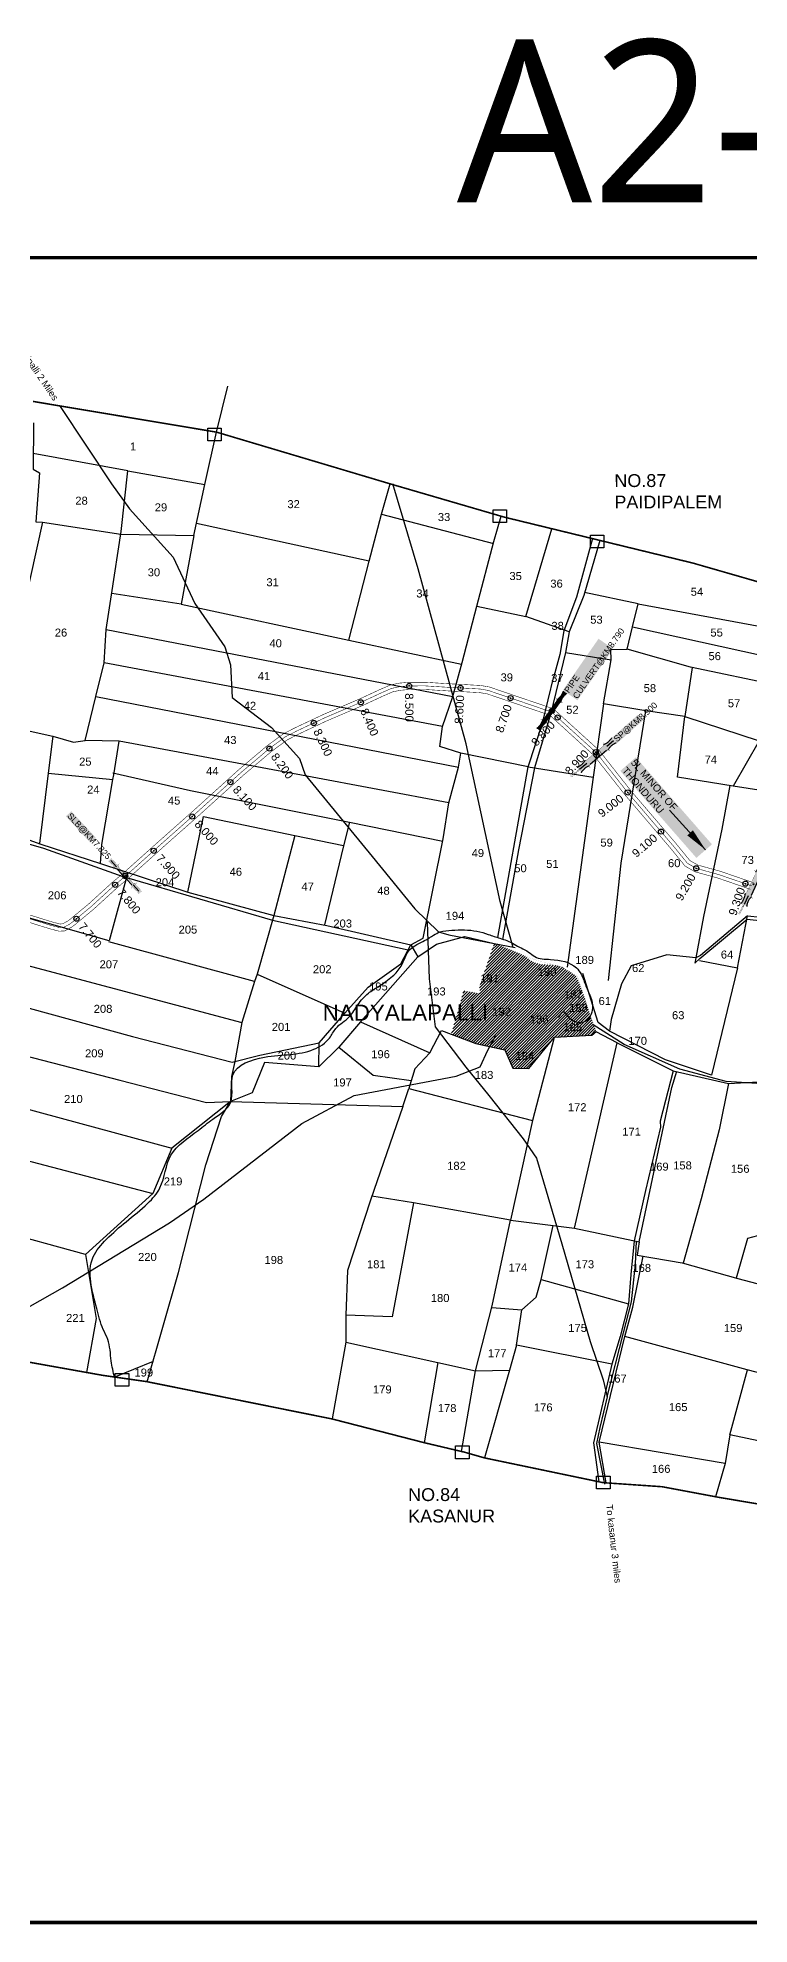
# Model space of a CAD drawing. Header units: inches. Extents: x 192109 to 198389, y 1620925 to 1624593.
# Drawn here: x 194587 to 195970, y 1620925 to 1624593 of the extents above; entities that cross this region are included whole.
import ezdxf
from ezdxf.enums import TextEntityAlignment as Align

# ---------------------------------------------------------------- set-up
doc = ezdxf.new("R2010")
doc.units = ezdxf.units.IN
doc.header["$LTSCALE"] = 15
doc.header["$MEASUREMENT"] = 0
doc.header["$PDMODE"] = 32
doc.header["$PDSIZE"] = 10
doc.linetypes.add('ACAD_ISO02W100', pattern=[15, 12, -3])
doc.linetypes.add('HIDDEN2', pattern=[0.1875, 0.125, -0.0625])
for name, color, linetype in [('CADAS', 1, 'Continuous'), ('CANAL1', 7, 'Continuous'), ('CHANAGE', 1, 'Continuous'), ('CS', 134, 'Continuous'), ('PLOT NO', 7, 'Continuous'), ('PLOTS', 7, 'Continuous'), ('POINT', 2, 'Continuous'), ('RE REMARKS', 7, 'Continuous'), ('ROAD', 1, 'Continuous'), ('STREAM', 4, 'Continuous'), ('STRUCTURE', 5, 'Continuous'), ('text2', 7, 'Continuous'), ('VILLAGE BOUNDARY', 5, 'Continuous')]:
    doc.layers.add(name, color=color, linetype=linetype)
doc.styles.get("Standard").update_dxf_attribs({"font": 'arial.ttf'})
doc.styles.add('TMS', font='trebuc.ttf')
doc.dimstyles.get("Standard").update_dxf_attribs({"dimtxt": 0.18, "dimasz": 0.18, "dimexe": 0.18, "dimexo": 0.0625, "dimgap": 0.09, "dimtad": 0, "dimtih": 1, "dimtoh": 1, "dimdec": 4, "dimzin": 0, "dimdsep": 46, "dimtxsty": 'Standard', "dimcen": 0.09, "dimadec": 0, "dimazin": 0, "dimtfac": 1, "dimtdec": 4, "dimtofl": 0, "dimtmove": 0, "dimatfit": 3, "dimfxl": 1, "dimtolj": 1, "dimtzin": 0, "dimarcsym": 0})

# ---------------------------------------------------------------- blocks, each defined once
blk = doc.blocks.new('SP')
at = {"layer": 'STRUCTURE'}
h = blk.add_hatch(dxfattribs=at)
h.set_pattern_fill('DASH', color=256, scale=8, style=0)
edge = h.paths.add_edge_path()
edge.add_spline(control_points=[(769825.7, 1706742.1), (769825.3, 1706741.8), (769823.8, 1706740.8), (769820.9, 1706740.3), (769817, 1706739.7), (769811.4, 1706738.9), (769804, 1706739.7), (769798.4, 1706741), (769795.6, 1706741.6)], knot_values=[0, 0, 0, 0, 1.613557, 5.24513, 8.624976, 13.470124, 22.190216, 30.746377, 30.746377, 30.746377, 30.746377], degree=3, periodic=0)
edge.add_line((769795.6, 1706741.6), (769792.6, 1706739.6))
edge.add_line((769792.6, 1706739.6), (769732.6, 1706739.6))
edge.add_line((769732.6, 1706739.6), (769729.6, 1706741.6))
edge.add_spline(control_points=[(769729.6, 1706741.6), (769726.9, 1706740.9), (769721.3, 1706739.5), (769713.9, 1706738.5), (769708.3, 1706739.1), (769704.4, 1706739.6), (769701.5, 1706740), (769700, 1706741), (769699.5, 1706741.3)], knot_values=[0, 0, 0, 0, 8.556161, 17.276253, 22.121402, 25.501247, 29.13282, 30.746377, 30.746377, 30.746377, 30.746377], degree=3, periodic=0)
edge.add_line((769699.5, 1706741.3), (769699.5, 1706722.1))
edge.add_spline(control_points=[(769699.5, 1706722.1), (769700, 1706722.4), (769701.4, 1706723.4), (769704.3, 1706724), (769708.2, 1706724.5), (769713.8, 1706725.3), (769721.2, 1706724.5), (769726.8, 1706723.3), (769729.6, 1706722.6)], knot_values=[0, 0, 0, 0, 1.613557, 5.24513, 8.624976, 13.470124, 22.190216, 30.746377, 30.746377, 30.746377, 30.746377], degree=3, periodic=0)
edge.add_line((769729.6, 1706722.6), (769732.6, 1706724.6))
edge.add_line((769732.6, 1706724.6), (769792.6, 1706724.6))
edge.add_line((769792.6, 1706724.6), (769795.6, 1706722.6))
edge.add_spline(control_points=[(769795.6, 1706722.6), (769798.4, 1706723.3), (769803.9, 1706724.8), (769811.3, 1706725.8), (769817, 1706725.1), (769820.9, 1706724.7), (769823.8, 1706724.2), (769825.2, 1706723.3), (769825.7, 1706723)], knot_values=[0, 0, 0, 0, 8.556161, 17.276253, 22.121402, 25.501247, 29.13282, 30.746377, 30.746377, 30.746377, 30.746377], degree=3, periodic=0)
edge.add_line((769825.7, 1706723), (769825.7, 1706742.1))
h.paths.add_polyline_path([(769764.2, 1706732.1, -1), (769761.1, 1706732.1, -1)], flags=0)
h.paths.add_polyline_path([(769761.1, 1706732.1, 1), (769764.2, 1706732.1, 1)], flags=16)
at = {"layer": 'STRUCTURE', "const_width": 0.628}
for points in [[(769726.6, 1706747.6), (769726.6, 1706743.6), (769732.6, 1706739.6), (769792.6, 1706739.6), (769798.6, 1706743.6), (769798.6, 1706747.6)], [(769726.6, 1706716.6), (769726.6, 1706720.6), (769732.6, 1706724.6), (769792.6, 1706724.6), (769798.6, 1706720.6), (769798.6, 1706716.6)]]:
    blk.add_lwpolyline(points, dxfattribs=at)
at = {"layer": 'STRUCTURE', "color": 3}
blk.add_lwpolyline([(769732.6, 1706724.6), (769792.6, 1706724.6)], dxfattribs=at)
blk.add_lwpolyline([(769732.6, 1706724.6), (769792.6, 1706724.6)], dxfattribs=at)
at = {"layer": 'STRUCTURE', "color": 0}
blk.add_circle((769762.6, 1706732.1), 1.55, dxfattribs=at)
at = {"layer": 'STRUCTURE'}
for points in [[(769699.5, 1706741.3), (769700.9, 1706740.5), (769704.4, 1706739.6), (769707.8, 1706739.2), (769712.6, 1706738.8), (769721.3, 1706739.7), (769729.6, 1706741.6)], [(769825.7, 1706742.1), (769824.3, 1706741.3), (769820.8, 1706740.3), (769817.5, 1706739.8), (769812.7, 1706739.2), (769804, 1706739.9), (769795.6, 1706741.6)], [(769699.5, 1706722.1), (769700.9, 1706723), (769704.4, 1706724), (769707.7, 1706724.5), (769712.5, 1706725), (769721.2, 1706724.4), (769729.6, 1706722.6)], [(769825.7, 1706723), (769824.3, 1706723.8), (769820.8, 1706724.7), (769817.4, 1706725.1), (769812.6, 1706725.5), (769803.9, 1706724.6), (769795.6, 1706722.6)]]:
    blk.add_spline(points, degree=3, dxfattribs=at)
at = {"layer": 'STRUCTURE', "color": 0}
blk.add_text('STREAM', height=5, dxfattribs=at).set_placement((769684.3, 1706732.1), align=Align.MIDDLE_CENTER)
for points in [[(769727.4, 1706732.1), (769700.8, 1706732.1)], [(769824.4, 1706732.1), (769800.5, 1706732.1)]]:
    blk.add_leader(points, dimstyle='Standard', override={"dimasz": 10, "dimgap": 0.09, "dimtad": 0}, dxfattribs=at)
blk = doc.blocks.new('SLB')
at = {"layer": 'STRUCTURE'}
h = blk.add_hatch(dxfattribs=at)
h.set_pattern_fill('DOTS', color=6, scale=20, angle=320.3722, style=0)
h.set_pattern_definition([(320.372247934, (-159.4327, -72.9564), (1.2786241598, 0.5641323054), [0, -1.25])])
h.paths.add_polyline_path([(769699.5, 1706871.1), (769699.5, 1706861.1), (769729.1, 1706861.1), (769732.1, 1706863.1), (769792.1, 1706863.1), (769795.1, 1706861.1), (769824.7, 1706861.1), (769824.7, 1706871.1), (769795.1, 1706871.1), (769792.1, 1706869.1), (769732.1, 1706869.1), (769729.1, 1706871.1)])
at = {"layer": 'STRUCTURE', "color": 6, "linetype": 'ACAD_ISO02W100', "ltscale": 0.5, "const_width": 0.5}
for points in [[(769699.5, 1706871.1), (769729.1, 1706871.1)], [(769699.5, 1706861.1), (769729.1, 1706861.1)], [(769795.1, 1706871.1), (769824.7, 1706871.1)], [(769795.1, 1706861.1), (769824.7, 1706861.1)]]:
    blk.add_lwpolyline(points, dxfattribs=at)
at = {"layer": 'STRUCTURE', "color": 6, "const_width": 0.628}
for points in [[(769726.1, 1706877.1), (769726.1, 1706873.1), (769732.1, 1706869.1), (769792.1, 1706869.1), (769798.1, 1706873.1), (769798.1, 1706877.1)], [(769726.1, 1706855.1), (769726.1, 1706859.1), (769732.1, 1706863.1), (769792.1, 1706863.1), (769798.1, 1706859.1), (769798.1, 1706855.1)]]:
    blk.add_lwpolyline(points, dxfattribs=at)
at = {"layer": 'STRUCTURE', "color": 6}
blk.add_lwpolyline([(769732.1, 1706863.1), (769792.1, 1706863.1)], dxfattribs=at)
blk.add_lwpolyline([(769732.1, 1706863.1), (769792.1, 1706863.1)], dxfattribs=at)
at = {"layer": 'STRUCTURE', "color": 0}
blk.add_circle((769762.1, 1706866.1), 1.24, dxfattribs=at)
for points in [[(769703.8, 1706866), (769726.7, 1706866)], [(769818.6, 1706865.8), (769795.7, 1706865.8)]]:
    blk.add_leader(points, dimstyle='Standard', override={"dimasz": 10, "dimgap": 0.09, "dimtad": 0}, dxfattribs=at)
blk = doc.blocks.new('PIPE C')
at = {"layer": 'STRUCTURE'}
h = blk.add_hatch(dxfattribs=at)
h.set_pattern_fill('DASH', color=256, scale=5.6, angle=-90, style=0)
h.set_pattern_definition([(270, (-1194663.9188, 538833.8274), (0.7, -0.7), [0.7, -0.7])])
edge = h.paths.add_edge_path()
edge.add_spline(control_points=[(4.6, -44.2), (4.4, -43.9), (3.7, -42.8), (3.2, -40.8), (2.9, -38.1), (2.3, -34.2), (2.9, -29), (3.8, -25), (4.2, -23.1)], knot_values=[0, 0, 0, 0, 1.613557, 5.24513, 8.624976, 13.470124, 22.190216, 30.746377, 30.746377, 30.746377, 30.746377], degree=3, periodic=0)
edge.add_line((4.2, -23.1), (2.8, -21))
edge.add_line((2.8, -21), (2.8, 21))
edge.add_line((2.8, 21), (4.2, 23.1))
edge.add_spline(control_points=[(4.2, 23.1), (3.7, 25), (2.7, 28.9), (2, 34.1), (2.4, 38), (2.7, 40.8), (3.1, 42.8), (3.8, 43.8), (4, 44.2)], knot_values=[0, 0, 0, 0, 8.556161, 17.276253, 22.121402, 25.501247, 29.13282, 30.746377, 30.746377, 30.746377, 30.746377], degree=3, periodic=0)
edge.add_line((4, 44.2), (-4.6, 44.2))
edge.add_spline(control_points=[(-4.6, 44.2), (-4.4, 43.9), (-3.7, 42.8), (-3.2, 40.8), (-2.9, 38.1), (-2.3, 34.2), (-2.9, 29), (-3.8, 25), (-4.2, 23.1)], knot_values=[0, 0, 0, 0, 1.613557, 5.24513, 8.624976, 13.470124, 22.190216, 30.746377, 30.746377, 30.746377, 30.746377], degree=3, periodic=0)
edge.add_line((-4.2, 23.1), (-2.8, 21))
edge.add_line((-2.8, 21), (-2.8, -21))
edge.add_line((-2.8, -21), (-4.2, -23.1))
edge.add_spline(control_points=[(-4.2, -23.1), (-3.7, -25), (-2.7, -28.9), (-2, -34.1), (-2.4, -38), (-2.7, -40.8), (-3.1, -42.8), (-3.8, -43.8), (-4, -44.2)], knot_values=[0, 0, 0, 0, 8.556161, 17.276253, 22.121402, 25.501247, 29.13282, 30.746377, 30.746377, 30.746377, 30.746377], degree=3, periodic=0)
edge.add_line((-4, -44.2), (4.6, -44.2))
blk.add_circle((0, 0), 0.657)
at = {"layer": 'STRUCTURE', "const_width": 0.44}
for points in [[(-8.4, 25.2), (-5.6, 25.2), (-2.8, 21), (-2.8, -21), (-5.6, -25.2), (-8.4, -25.2)], [(8.4, 25.2), (5.6, 25.2), (2.8, 21), (2.8, -21), (5.6, -25.2), (8.4, -25.2)]]:
    blk.add_lwpolyline(points, dxfattribs=at)
at = {"layer": 'STRUCTURE', "color": 3}
for points in [[(-2.8, 21), (-2.8, -21)], [(-2.8, 21), (-2.8, -21)], [(2.8, 21), (2.8, -21)]]:
    blk.add_lwpolyline(points, dxfattribs=at)
at = {"layer": 'STRUCTURE'}
for points in [[(-4.6, 44.2), (-4, 43.2), (-3.3, 40.8), (-2.9, 38.4), (-2.5, 35.1), (-3, 29), (-4.2, 23.1)], [(4, 44.2), (3.4, 43.2), (2.8, 40.7), (2.5, 38.4), (2.2, 35), (2.8, 28.9), (4.2, 23.1)], [(-4, -44.2), (-3.4, -43.2), (-2.8, -40.7), (-2.5, -38.4), (-2.2, -35), (-2.8, -28.9), (-4.2, -23.1)], [(4.6, -44.2), (4, -43.2), (3.3, -40.8), (2.9, -38.4), (2.5, -35.1), (3, -29), (4.2, -23.1)]]:
    blk.add_spline(points, degree=3, dxfattribs=at)
at = {"layer": 'STRUCTURE', "color": 0}
for points in [[(-0.2, 44.3), (-0.2, 28.7)], [(0, -23.2), (0, -38.9)]]:
    blk.add_leader(points, dimstyle='Standard', override={"dimscale": 0.062085, "dimtxt": 50, "dimasz": 100, "dimgap": 0.09, "dimtad": 0, "dimzin": 2}, dxfattribs=at)

msp = doc.modelspace()

# ---------------------------------------------------------------- hatches: boundary and pattern name
at = {"layer": 'PLOTS'}
h = msp.add_hatch(dxfattribs=at)
h.set_pattern_fill('ANSI31', color=30, scale=31.113014, angle=0.1003)
h.set_pattern_definition([(45.1003, (192838.867, 1621082.6383), (-2.754838, 2.7452096), [])])
edge = h.paths.add_edge_path()
edge.add_spline(control_points=[(195646.2, 1622736.5), (195646.1, 1622736.6), (195646.1, 1622736.7), (195645.8, 1622737.4), (195645.5, 1622738), (195645, 1622739.2), (195644.7, 1622739.9), (195644.2, 1622741.1), (195643.9, 1622741.8), (195643.4, 1622742.9), (195643.2, 1622743.3), (195643, 1622744), (195642.9, 1622744.3), (195642.7, 1622744.6), (195642.7, 1622744.7), (195642.6, 1622744.9), (195642.6, 1622745), (195642.5, 1622745), (195642.5, 1622745.1), (195642.5, 1622745.1), (195642.5, 1622745.2), (195642.5, 1622745.2), (195642.4, 1622745.3), (195642.4, 1622745.4), (195642.4, 1622745.5), (195642.3, 1622745.7), (195642.3, 1622745.7), (195642.2, 1622745.9), (195642.2, 1622746), (195641.9, 1622746.7), (195641.6, 1622747.3), (195641.2, 1622748.5), (195641, 1622749.1), (195640.6, 1622750.2), (195640.4, 1622750.8), (195639.9, 1622751.9), (195639.7, 1622752.4), (195639.3, 1622753.5), (195639.1, 1622754.1), (195638.7, 1622755.2), (195638.5, 1622755.7), (195638.2, 1622756.6), (195638, 1622757), (195637.7, 1622757.8), (195637.6, 1622758.2), (195637.3, 1622758.9), (195637.1, 1622759.3), (195636.8, 1622760.1), (195636.7, 1622760.5), (195636.3, 1622761.2), (195636.2, 1622761.6), (195635.9, 1622762.3), (195635.7, 1622762.6), (195635.4, 1622763.3), (195635.2, 1622763.7), (195634.9, 1622764.4), (195634.7, 1622764.7), (195634.4, 1622765.4), (195634.2, 1622765.7), (195634, 1622766.2), (195633.9, 1622766.4), (195633.8, 1622766.6), (195633.7, 1622766.7), (195633.7, 1622766.8), (195633.6, 1622766.9), (195633.6, 1622766.9), (195633.6, 1622767), (195633.5, 1622767.1), (195633.5, 1622767.1), (195633.4, 1622767.3), (195633.3, 1622767.4), (195633, 1622767.9), (195632.8, 1622768.3), (195632.3, 1622769.1), (195632.1, 1622769.5), (195631.8, 1622769.9), (195631.8, 1622769.9), (195631.8, 1622769.9)], knot_values=[965380.390459, 965380.390459, 965380.390459, 965380.390459, 965525.079832, 965525.079832, 966795.202568, 966795.202568, 968065.325303, 968065.325303, 969335.448039, 969335.448039, 970233.757893, 970233.757893, 970682.91282, 970682.91282, 970907.490284, 970907.490284, 971019.779016, 971019.779016, 971075.923382, 971075.923382, 971132.067748, 971132.067748, 971236.292595, 971236.292595, 971380.663233, 971380.663233, 971523.992289, 971523.992289, 971754.40865, 971754.40865, 972890.91368, 972890.91368, 974027.418711, 974027.418711, 975163.923742, 975163.923742, 976300.428772, 976300.428772, 977436.933803, 977436.933803, 978573.438833, 978573.438833, 979430.947815, 979430.947815, 980288.456797, 980288.456797, 981145.965778, 981145.965778, 982003.47476, 982003.47476, 982860.983741, 982860.983741, 983718.492723, 983718.492723, 984576.001705, 984576.001705, 985433.510686, 985433.510686, 986291.019668, 986291.019668, 986719.774158, 986719.774158, 986934.151404, 986934.151404, 987041.340027, 987041.340027, 987148.528649, 987148.528649, 987253.625091, 987253.625091, 987627.546463, 987627.546463, 988671.807291, 988671.807291, 989716.068119, 989716.068119, 989812.596755, 989812.596755, 989812.596755, 989812.596755], degree=3, periodic=0)
edge.add_line((195631.8, 1622769.9), (195606.5, 1622785.9))
edge.add_line((195606.5, 1622785.9), (195594.6, 1622789.2))
edge.add_spline(control_points=[(195594.6, 1622789.2), (195594, 1622789.3), (195593.3, 1622789.3), (195591.7, 1622789.5), (195590.8, 1622789.6), (195588.9, 1622789.8), (195587.9, 1622789.9), (195586.3, 1622790), (195585.7, 1622790), (195584.8, 1622790.1), (195584.5, 1622790.1), (195584, 1622790.1), (195583.8, 1622790.2), (195583.6, 1622790.2), (195583.5, 1622790.2), (195583.4, 1622790.2), (195583.3, 1622790.2), (195583.2, 1622790.2), (195583.1, 1622790.2), (195582.8, 1622790.2), (195582.6, 1622790.2), (195582.2, 1622790.3), (195582.1, 1622790.3), (195581.5, 1622790.3), (195581, 1622790.3), (195580.1, 1622790.4), (195579.6, 1622790.4), (195578.6, 1622790.4), (195578.1, 1622790.5), (195577.1, 1622790.5), (195576.6, 1622790.5), (195575.6, 1622790.6), (195575, 1622790.6), (195574, 1622790.7), (195573.5, 1622790.7), (195572.5, 1622790.8), (195572, 1622790.8), (195570.9, 1622790.9), (195570.4, 1622790.9), (195569.3, 1622791), (195568.8, 1622791.1), (195567.7, 1622791.2), (195567.2, 1622791.2), (195566.1, 1622791.4), (195565.6, 1622791.4), (195564.6, 1622791.6), (195564.2, 1622791.6), (195563.4, 1622791.8), (195563, 1622791.8), (195562.2, 1622792), (195561.8, 1622792), (195561, 1622792.2), (195560.6, 1622792.3), (195559.8, 1622792.5), (195559.4, 1622792.6), (195558.6, 1622792.8), (195558.2, 1622792.9), (195557.3, 1622793.1), (195556.9, 1622793.2), (195556.1, 1622793.4), (195555.7, 1622793.6), (195554.9, 1622793.8), (195554.5, 1622794), (195553.7, 1622794.3), (195553.2, 1622794.4), (195552.4, 1622794.8), (195552, 1622794.9), (195551.2, 1622795.3), (195550.8, 1622795.5), (195550, 1622795.8), (195549.6, 1622796), (195548.9, 1622796.4), (195548.6, 1622796.5), (195548.2, 1622796.7), (195548.1, 1622796.8), (195547.9, 1622796.9), (195547.9, 1622796.9), (195547.7, 1622797), (195547.7, 1622797), (195547.6, 1622797.1), (195547.5, 1622797.1), (195547.4, 1622797.2), (195547.4, 1622797.2), (195547, 1622797.4), (195546.8, 1622797.6), (195546.3, 1622797.9), (195546, 1622798), (195545.5, 1622798.3), (195545.3, 1622798.5), (195544.8, 1622798.8), (195544.6, 1622799), (195544.1, 1622799.3), (195543.9, 1622799.5), (195543.4, 1622799.8), (195543.2, 1622799.9), (195542.8, 1622800.3), (195542.5, 1622800.4), (195542.1, 1622800.7), (195541.9, 1622800.9), (195541.5, 1622801.2), (195541.3, 1622801.4), (195540.9, 1622801.7), (195540.7, 1622801.8), (195540.3, 1622802.1), (195540.1, 1622802.3), (195539.7, 1622802.6), (195539.5, 1622802.7), (195539.2, 1622803), (195539, 1622803.2), (195538.6, 1622803.5), (195538.4, 1622803.6), (195538.1, 1622803.9), (195537.9, 1622804), (195537.6, 1622804.3), (195537.4, 1622804.4), (195537.1, 1622804.7), (195536.9, 1622804.8), (195536.6, 1622805.1), (195536.4, 1622805.2), (195536.1, 1622805.4), (195535.9, 1622805.5), (195535.6, 1622805.8), (195535.5, 1622805.9), (195535.2, 1622806), (195535.2, 1622806.1), (195535.1, 1622806.2), (195535, 1622806.2), (195535, 1622806.2), (195534.9, 1622806.3), (195534.9, 1622806.3), (195534.9, 1622806.3), (195534.9, 1622806.3), (195534.9, 1622806.3), (195534.9, 1622806.3), (195534.8, 1622806.3), (195534.8, 1622806.3), (195534.8, 1622806.4), (195534.8, 1622806.4), (195534.7, 1622806.4), (195534.7, 1622806.4), (195534.6, 1622806.5), (195534.5, 1622806.5), (195534.5, 1622806.6), (195534.1, 1622806.8), (195533.8, 1622807.1), (195533.1, 1622807.5), (195532.8, 1622807.7), (195532.1, 1622808.1), (195531.7, 1622808.3), (195531, 1622808.7), (195530.7, 1622808.9), (195529.9, 1622809.3), (195529.6, 1622809.5), (195528.8, 1622809.9), (195528.5, 1622810.1), (195528.1, 1622810.3)], knot_values=[888816.306215, 888816.306215, 888816.306215, 888816.306215, 890092.834042, 890092.834042, 891957.598932, 891957.598932, 893822.363821, 893822.363821, 895007.058461, 895007.058461, 895599.405781, 895599.405781, 895895.579441, 895895.579441, 896043.666271, 896043.666271, 896191.753101, 896191.753101, 896311.497099, 896311.497099, 896749.906491, 896749.906491, 896969.111187, 896969.111187, 897874.928162, 897874.928162, 898780.745137, 898780.745137, 899686.562112, 899686.562112, 900592.379087, 900592.379087, 901498.196062, 901498.196062, 902404.013037, 902404.013037, 903309.830012, 903309.830012, 904215.646987, 904215.646987, 905121.463962, 905121.463962, 906027.280937, 906027.280937, 906933.097912, 906933.097912, 907595.309054, 907595.309054, 908257.520195, 908257.520195, 908919.731337, 908919.731337, 909581.942478, 909581.942478, 910244.15362, 910244.15362, 910906.364761, 910906.364761, 911568.575903, 911568.575903, 912230.787044, 912230.787044, 912892.998186, 912892.998186, 913555.209327, 913555.209327, 914217.420469, 914217.420469, 914879.63161, 914879.63161, 915541.842752, 915541.842752, 915964.52861, 915964.52861, 916175.871539, 916175.871539, 916281.543004, 916281.543004, 916387.214468, 916387.214468, 916450.708334, 916450.708334, 916549.627788, 916549.627788, 916992.039669, 916992.039669, 917434.45155, 917434.45155, 917876.863431, 917876.863431, 918319.275312, 918319.275312, 918761.687193, 918761.687193, 919204.099074, 919204.099074, 919646.510955, 919646.510955, 920088.922836, 920088.922836, 920531.334717, 920531.334717, 920973.746598, 920973.746598, 921416.158479, 921416.158479, 921858.57036, 921858.57036, 922300.982242, 922300.982242, 922743.394123, 922743.394123, 923185.806004, 923185.806004, 923628.217885, 923628.217885, 924070.629766, 924070.629766, 924513.041647, 924513.041647, 924955.453528, 924955.453528, 925397.865409, 925397.865409, 925619.071349, 925619.071349, 925729.67432, 925729.67432, 925784.975805, 925784.975805, 925812.626547, 925812.626547, 925840.27729, 925840.27729, 925874.527659, 925874.527659, 925930.02105, 925930.02105, 926005.817365, 926005.817365, 926100.209711, 926100.209711, 926310.137135, 926310.137135, 927231.762455, 927231.762455, 928153.387774, 928153.387774, 929075.013093, 929075.013093, 929996.638412, 929996.638412, 930918.263731, 930918.263731, 931773.384213, 931773.384213, 931773.384213, 931773.384213], degree=3, periodic=0)
edge.add_line((195528.1, 1622810.3), (195474.3, 1622832.4))
edge.add_line((195474.3, 1622832.4), (195445.8, 1622748.7))
edge.add_line((195445.8, 1622748.7), (195446.1, 1622734.4))
edge.add_line((195446.1, 1622734.4), (195415, 1622740.1))
edge.add_line((195415, 1622740.1), (195390.8, 1622655.6))
edge.add_line((195390.8, 1622655.6), (195438.5, 1622637.3))
edge.add_line((195438.5, 1622637.3), (195494.6, 1622625.3))
edge.add_line((195494.6, 1622625.3), (195510.6, 1622589.5))
edge.add_line((195510.6, 1622589.5), (195541.5, 1622589.1))
edge.add_line((195541.5, 1622589.1), (195590.5, 1622648.9))
edge.add_line((195590.5, 1622648.9), (195664.1, 1622653.2))
edge.add_line((195664.1, 1622653.2), (195672.3, 1622660.1))
edge.add_line((195672.3, 1622660.1), (195667.1, 1622672.5))
edge.add_line((195667.1, 1622672.5), (195646.2, 1622736.5))
h.paths.add_polyline_path([(195466.6, 1622687.2), (195510.8, 1622687.2), (195510.7, 1622711.1), (195466.5, 1622711)], flags=24)
h.paths.add_polyline_path([(195443.1, 1622752), (195487.3, 1622752.1), (195487.3, 1622775.9), (195443.1, 1622775.9)], flags=25)
h.paths.add_polyline_path([(195554.8, 1622764.4), (195599, 1622764.5), (195598.9, 1622788.3), (195554.7, 1622788.2)], flags=24)
h.paths.add_polyline_path([(195615.8, 1622694.5), (195660, 1622694.6), (195659.9, 1622718.4), (195615.7, 1622718.3)], flags=24)
h.paths.add_polyline_path([(195605.6, 1622720.9), (195649.8, 1622721), (195649.7, 1622744.8), (195605.5, 1622744.7)], flags=24)
h.paths.add_polyline_path([(195539.7, 1622672.1), (195583.9, 1622672.1), (195583.8, 1622696), (195539.6, 1622695.9)], flags=24)
h.paths.add_polyline_path([(195604.7, 1622657), (195648.9, 1622657), (195648.8, 1622680.9), (195604.6, 1622680.8)], flags=24)
h.paths.add_polyline_path([(195511.4, 1622601), (195555.6, 1622601.1), (195555.6, 1622624.9), (195511.3, 1622624.8)], flags=24)

# ---------------------------------------------------------------- linework, layer by layer
at = {"layer": 'CANAL1', "color": 200, "const_width": 1}
for points in [[(194563.5, 1622875.1), (194609.7, 1622860.7), (194628.5, 1622855.8), (194639.3, 1622856.2), (194654.5, 1622864.4), (194695.7, 1622898.4), (194740.5, 1622939.4), (194763.5, 1622958.7), (194831.5, 1623019.8), (194897, 1623077.8), (194986.4, 1623158.7), (195040.2, 1623204.2), (195071.7, 1623227.5), (195092.6, 1623238.2), (195149.1, 1623264.8), (195220.3, 1623295.3), (195257.7, 1623312.7), (195277, 1623321.1), (195291.7, 1623324.1), (195307.4, 1623325.5), (195339.1, 1623325.7), (195384.2, 1623322.9), (195445.9, 1623319.6), (195460.9, 1623317), (195581.9, 1623275.8), (195667.5, 1623197.9), (195728.8, 1623120.1), (195816.6, 1623017.3), (195845, 1622982.4), (195864.4, 1622971.2), (195908.5, 1622959.1), (195972.2, 1622937.2)], [(194567.7, 1622888.5), (194613.6, 1622874.2), (194630, 1622869.8), (194635.5, 1622870), (194646.7, 1622876.1), (194686.5, 1622909), (194731.3, 1622949.9), (194754.3, 1622969.3), (194822.2, 1623030.2), (194887.6, 1623088.2), (194977.2, 1623169.2), (195031.5, 1623215.1), (195064.3, 1623239.4), (195086.4, 1623250.8), (195143.4, 1623277.6), (195214.6, 1623308.1), (195251.9, 1623325.5), (195272.7, 1623334.5), (195289.6, 1623338), (195306.8, 1623339.5), (195339.5, 1623339.7), (195385, 1623336.9), (195447.5, 1623333.5), (195464.3, 1623330.6), (195589.2, 1623288.1), (195677.8, 1623207.5), (195739.6, 1623129), (195827.4, 1623026.2), (195854.2, 1622993.2), (195869.8, 1622984.3), (195912.6, 1622972.5), (195977.9, 1622950.1)]]:
    msp.add_lwpolyline(points, dxfattribs=at)
at = {"layer": 'CANAL1', "color": 1, "linetype": 'HIDDEN2', "ltscale": 4, "const_width": 1}
msp.add_lwpolyline([(194565.6, 1622881.8), (194611.6, 1622867.4), (194629.3, 1622862.8), (194637.4, 1622863.1), (194650.6, 1622870.2), (194691.1, 1622903.7), (194735.9, 1622944.7), (194758.9, 1622964), (194826.9, 1623025), (194892.3, 1623083), (194981.8, 1623163.9), (195035.8, 1623209.6), (195068, 1623233.5), (195089.5, 1623244.5), (195146.2, 1623271.2), (195217.5, 1623301.7), (195254.8, 1623319.1), (195274.8, 1623327.8), (195290.7, 1623331.1), (195307.1, 1623332.5), (195339.3, 1623332.7), (195384.6, 1623329.9), (195446.7, 1623326.6), (195462.6, 1623323.8), (195585.6, 1623281.9), (195672.7, 1623202.7), (195734.2, 1623124.6), (195822, 1623021.7), (195849.6, 1622987.8), (195867.1, 1622977.8), (195910.5, 1622965.8), (195975.1, 1622943.7)], dxfattribs=at)
at = {"layer": 'CS', "color": 3}
for p in [(195308.9, 1623332.5), (195408.8, 1623328.6), (195215.1, 1623300.7), (195506, 1623309), (195123.6, 1623260.5), (195597.4, 1623271.2), (195037.3, 1623210.7), (195671.4, 1623203.9), (194961.5, 1623145.6), (195733.5, 1623125.5), (194887.3, 1623078.6), (195798.3, 1623049.4), (194812.5, 1623012.1), (195866.8, 1622977.9), (194737.5, 1622946), (195962.2, 1622948.1), (194662.4, 1622880)]:
    msp.add_point(p, dxfattribs=at)
at = {"layer": 'PLOTS'}
for points in [[(194579.1, 1623843.8), (194578, 1623754), (194590.5, 1623746.7), (194583.7, 1623651.6), (194596.4, 1623650.7), (194573.3, 1623545.6), (194553.6, 1623459.2), (194454.8, 1623484), (194404.7, 1623499.9), (194285.2, 1623527), (194241.6, 1623542.3), (194198.6, 1623550.9), (194118.1, 1623575.2), (194082.2, 1623588.3)], [(194709.4, 1622987.3), (194711.7, 1623024.1), (194733.4, 1623150.7), (194735, 1623159.9), (194745.1, 1623225.1), (194679.2, 1623226.7), (194700.1, 1623311.9), (194716.2, 1623377.8), (194720.4, 1623442.3), (194730.8, 1623509.9), (194749.3, 1623632.9), (194762, 1623750.6), (194911.9, 1623724.1), (194934.6, 1623826)], [(194762, 1623750.6), (194578.3, 1623784.2)], [(194596.4, 1623650.7), (194748.5, 1623627.9), (194890.3, 1623624.9), (194911.9, 1623724.1)], [(195192, 1623421.8), (195231.5, 1623575.3), (195255.1, 1623666.8), (195272.2, 1623725.4)], [(194527, 1623048.6), (194593.5, 1623025.1), (194709.4, 1622987.3), (194878.8, 1622931.6), (195046, 1622886.2), (195148.9, 1622867.1), (195312, 1622829.1), (195336, 1622842.4), (195375, 1623035.4), (195386.3, 1623105.2), (195404.5, 1623174.6), (195409.2, 1623202.1), (195368.4, 1623214.5), (195373.9, 1623253.6), (195393.8, 1623312), (195411.7, 1623378.4), (195440.4, 1623487.6), (195473.4, 1623613.3), (195487.8, 1623662.4)], [(195255.1, 1623666.8), (195472.5, 1623609.7)], [(194890.3, 1623624.9), (194865.7, 1623491.5), (194731.2, 1623512.2)], [(195231.5, 1623575.3), (194895.4, 1623648.4)], [(195440.4, 1623487.6), (195535.6, 1623467.6), (195586.4, 1623638.1)], [(195665.2, 1623619), (195634.1, 1623505.3), (195609.6, 1623439.9), (195601.5, 1623393.9), (195590.3, 1623351.1)], [(195679.4, 1623615.5), (195648.1, 1623508.1), (195619.6, 1623437.8), (195535.6, 1623467.6)], [(195619.6, 1623437.8), (195612.9, 1623397.6), (195701.3, 1623383.1), (195701, 1623403.7), (195732.4, 1623404.3), (195743.1, 1623447.5), (195754, 1623492.2), (195649.9, 1623514.3)], [(194865.7, 1623491.5), (195192, 1623421.8), (195410.8, 1623375)], [(195754, 1623492.2), (196059.1, 1623435.6), (196057.3, 1623448.5)], [(194553.6, 1623459.2), (194510.6, 1623258.2), (194616.8, 1623235.2), (194656.4, 1623223.5)], [(194720.4, 1623442.3), (195393.8, 1623312)], [(195743.1, 1623447.5), (196045.2, 1623381), (196282.7, 1623328.7), (196311.2, 1623456.2)], [(196059.1, 1623435.6), (196045.2, 1623381), (196038, 1623372.7), (196028.3, 1623332.7), (196017.3, 1623301), (196005.5, 1623269.4), (195998.1, 1623254.5), (195989.2, 1623226), (195938.2, 1623137.9)], [(195612.9, 1623397.6), (195584.2, 1623279.4), (195552.6, 1623173.3), (195521.1, 1623013.6), (195490.5, 1622839.9)], [(196273, 1623276.7), (196191.1, 1623291.2), (196030.8, 1623322.9), (196028.3, 1623332.7), (195855.4, 1623369.2), (195732.4, 1623404.3)], [(195373.9, 1623253.6), (194716.2, 1623377.8)], [(195696.1, 1622759.7), (195720.9, 1622988.2), (195768.8, 1623284.4), (195686.8, 1623297.6), (195701.3, 1623383.1)], [(195858.9, 1623368.5), (195844.8, 1623273), (195989.2, 1623226)], [(195568, 1623260.1), (195590.3, 1623351.1)], [(196283.1, 1623328.6), (196273, 1623276.7), (196253.6, 1623176), (196174.8, 1623143.2), (196067.5, 1623117.5), (195938.2, 1623137.9), (195830.4, 1623154.9), (195844.8, 1623273), (195768.8, 1623284.4)], [(195966.4, 1622885.9), (196092.5, 1622872.7), (196045.8, 1622566.3), (196234, 1622630.1), (196265.8, 1622832.2), (196296.5, 1622829.7), (196330.1, 1622993.3), (196359.2, 1623152.3), (196366.2, 1623196.9), (196414.7, 1623195.6), (196558.2, 1623158.5), (196612.8, 1623145.9), (196693.4, 1623126.8), (196768.1, 1623109), (196811.7, 1623098.7), (196824.6, 1623153.1), (196867.8, 1623300.3), (196876.7, 1623342.7)], [(194700.1, 1623311.9), (195404.5, 1623174.6)], [(195686.8, 1623297.6), (195666.5, 1623155.2), (195616.2, 1622785.6)], [(195540.4, 1623175.2), (195568, 1623260.1)], [(193799.3, 1622531), (193822.3, 1622623.8), (193844, 1622711.3), (193874.7, 1622823.1), (193897.2, 1622904.9), (193920.1, 1622987.9), (193960, 1623105.3), (193997, 1623231.1), (194060.3, 1623210.3), (194172.2, 1623173.6), (194167.9, 1623155.8), (194173.1, 1623152.4), (194254.5, 1623123.4), (194432.5, 1623064.2), (194598.5, 1623017.2), (194752.5, 1622962.4), (194759.4, 1622960.2), (195043.3, 1622877.1), (195306.7, 1622819.7)], [(194616.8, 1623235.2), (194607.6, 1623162.8), (194590.4, 1623026.1)], [(194656.4, 1623223.5), (194679.2, 1623226.7)], [(195386.3, 1623105.2), (195110.1, 1623157.2), (194745.1, 1623225.1)], [(195481.1, 1622843.7), (195540.4, 1623175.2), (195409.2, 1623202.1)], [(194607.6, 1623162.8), (194733.4, 1623150.7)], [(194733.4, 1623163.9), (194884.3, 1623129.2), (195192.8, 1623067.7), (195374.1, 1623031)], [(195540.4, 1623175.2), (195666.5, 1623154.9)], [(195932.2, 1623138.9), (195916.6, 1623053.8), (195881.1, 1622884.4), (195866.2, 1622804.1)], [(194878.8, 1622931.6), (194909, 1623078.5), (195086.9, 1623041.9), (195181.3, 1623022.5)], [(195192.8, 1623067.7), (195180.5, 1623019.2), (195144.6, 1622867.9)], [(195086.9, 1623041.9), (195046, 1622886.2)], [(194762.1, 1622970), (194725.7, 1622837.1), (194488.8, 1622904.6)], [(195046, 1622886.2), (195013.6, 1622772.4), (195008.1, 1622757.7), (194983.8, 1622678.5), (194969.9, 1622602.5), (194964, 1622573.3), (194961.5, 1622524.4), (194847.6, 1622434), (194810.7, 1622346), (194680, 1622227.1), (194700.7, 1622103), (194681.9, 1621997.9)], [(195966.4, 1622885.9), (195874.7, 1622808.7), (195866.2, 1622804.1), (195809.7, 1622809.7), (195740.5, 1622788.7), (195721.5, 1622753.4), (195701.7, 1622683.8), (195698.4, 1622661.1)], [(195872.8, 1622798.6), (195946.8, 1622784.3), (195966.4, 1622885.9)], [(195325.8, 1622805.6), (195361.8, 1622830.5), (195416.8, 1622845.7), (195474.1, 1622831.9)], [(195866.2, 1622804.1), (195864, 1622793.3), (195873.5, 1622802.4), (195965.4, 1622879.3), (196091.5, 1622865.8)], [(194260, 1622805.3), (194360.6, 1622770.2), (194449.6, 1622739.2), (194771.2, 1622650.8), (194965.3, 1622600.9), (195018.8, 1622615), (195134, 1622638.9), (195183.9, 1622696.1), (195229.5, 1622746.8), (195292.8, 1622792.6), (195312, 1622829.1)], [(194467.6, 1622815.4), (194983.8, 1622678.5)], [(195008.1, 1622757.7), (194725.2, 1622835.1)], [(195312, 1622829.1), (195325.8, 1622805.6), (195214.2, 1622679.3), (195172.5, 1622630.1), (195133.2, 1622591.8), (195027.8, 1622600.4), (195004.1, 1622541.2), (194961.5, 1622524.4)], [(195013.6, 1622772.4), (195183.9, 1622696.1)], [(195946.8, 1622784.3), (195896.6, 1622576.1), (195807.1, 1622605.8), (195698.4, 1622661.1), (195676.4, 1622678.1), (195646.1, 1622773.4)], [(195214.2, 1622679.3), (195348.8, 1622619.1), (195320.1, 1622588.3), (195308.3, 1622550.2), (195548.6, 1622487.6), (195505.7, 1622293.9), (195588.9, 1622283.6), (195630, 1622278.6), (195755.9, 1622251.9), (195752.2, 1622225.6), (195839.4, 1622210.7), (195947.4, 1622180.4), (196070.9, 1622148.2), (196151.7, 1622125.7), (196169.7, 1622120.4), (196159.7, 1622061.5), (196133, 1621959.4), (196112.8, 1621840.7), (196089.3, 1621725)], [(195348.8, 1622619.1), (195371.7, 1622662.9), (195438.5, 1622637.3), (195494.6, 1622625.3), (195510.6, 1622589.5), (195541.5, 1622589.1), (195590.5, 1622648.9), (195548.5, 1622487.6)], [(194428.1, 1622648.6), (194746.4, 1622566.4), (194915.2, 1622522.5), (194961.5, 1622524.4), (195296.6, 1622515.2), (195308.3, 1622550.2)], [(195133.2, 1622591.8), (195134, 1622638.9)], [(195172.5, 1622630.1), (195238.8, 1622575.9), (195312.6, 1622565.2)], [(195630, 1622278.6), (195713, 1622638.5), (195672.3, 1622660.1), (195664.1, 1622653.2), (195590.5, 1622648.9)], [(195713, 1622638.5), (195822.2, 1622584.4), (195929.2, 1622559.7), (196045.8, 1622566.3), (196069.5, 1622552.5), (195985.6, 1622263.6), (195966.3, 1622258.6), (195944.5, 1622181.2)], [(193820.2, 1622625), (194299.2, 1622479.9), (194810.7, 1622346)], [(194324.3, 1622573.4), (194556.2, 1622513), (194847.6, 1622434)], [(195822.2, 1622584.4), (195796.6, 1622486.1), (195797.6, 1622474.5), (195768.3, 1622351.6), (195746.4, 1622253.9)], [(195755.9, 1622251.9), (195819.4, 1622551.6), (195829.1, 1622583.7)], [(195929.2, 1622559.7), (195911.2, 1622469.5), (195876.4, 1622335.7), (195841.1, 1622210.2)], [(194799.7, 1621979.9), (194860.9, 1622192.1), (194913.7, 1622401.4), (194944.4, 1622495.5), (194961.5, 1622524.4)], [(195296.6, 1622515.2), (195233.7, 1622332.9), (195188.8, 1622196.1), (195185.9, 1622109), (195185.6, 1622056.9), (195159.4, 1621907.4)], [(194680, 1622227.1), (194505.1, 1622275.1), (194262.1, 1622339.2)], [(195410.3, 1621844.3), (195438.1, 1622001.3), (195470.4, 1622127.1), (195505.7, 1622293.9), (195317.3, 1622327.4), (195236.5, 1622340.9)], [(195317.3, 1622327.4), (195276, 1622106.3), (195185.9, 1622109)], [(195469.6, 1622123.9), (195527.8, 1622119.6), (195556, 1622144), (195565.6, 1622178.6), (195588.9, 1622283.6)], [(195746.4, 1622253.9), (195739.4, 1622188.1), (195734.8, 1622131.6), (195719.1, 1622068), (195702.7, 1622014), (195667, 1621860.9), (195677.5, 1621785.4)], [(196133, 1621959.4), (195965.9, 1622002.8), (195727.8, 1622067.5), (195743.4, 1622125), (195763.3, 1622223.7)], [(195752.2, 1622225.6), (195752.2, 1622225.6)], [(195565.6, 1622178.6), (195734.8, 1622131.6)], [(195702.7, 1622014), (195517.5, 1622050.7), (195527.8, 1622119.6)], [(195185.6, 1622056.9), (195364.6, 1622017.5), (195438.1, 1622001.3), (195503.9, 1622002), (195455.2, 1621831.8)], [(195517.5, 1622050.7), (195503.9, 1622002)], [(195691.5, 1621783.2), (195678.1, 1621862.2), (195727.8, 1622067.5)], [(194736, 1621989), (194811.8, 1622019.9)], [(195364.6, 1622017.5), (195338.3, 1621861.3)], [(196256.5, 1621809.4), (196112.4, 1621838.6), (195932.1, 1621876.5), (195966.4, 1622002.7)], [(195922.9, 1621820.8), (195678.1, 1621862.2)], [(195932.1, 1621876.5), (195922.9, 1621820.8), (195904.3, 1621756.3)]]:
    msp.add_lwpolyline(points, dxfattribs=at)
at = {"layer": 'PLOTS', "color": 11, "const_width": 0.156}
msp.add_lwpolyline([(195390.7, 1622655.2), (195415, 1622740.1), (195446.1, 1622734.4), (195445.8, 1622748.7), (195474.3, 1622832.4), (195549.9, 1622801.4), (195606.5, 1622785.9), (195636.1, 1622767.2), (195672.3, 1622660.1), (195664.1, 1622653.2), (195590.5, 1622648.9), (195541.5, 1622589.1), (195510.6, 1622589.5), (195494.6, 1622625.3), (195438.5, 1622637.3), (195390.7, 1622655.2), (195415, 1622740.1), (195446.1, 1622734.4), (195445.8, 1622748.7), (195474.3, 1622832.4), (195549.9, 1622801.4), (195606.5, 1622785.9), (195636.1, 1622767.2)], dxfattribs=at)
at = {"layer": 'PLOTS', "const_width": 0.00778}
msp.add_lwpolyline([(195390.7, 1622655.2), (195415, 1622740.1), (195446.1, 1622734.4), (195445.8, 1622748.7), (195474.3, 1622832.4), (195549.9, 1622801.4), (195606.5, 1622785.9), (195636.1, 1622767.2), (195667.1, 1622672.5), (195672.3, 1622660.1)], dxfattribs=at)
at = {"layer": 'POINT'}
for p in [(195586, 1623284, 102), (195673, 1623198, 103), (194757, 1622963, 101)]:
    msp.add_point(p, dxfattribs=at)
at = {"layer": 'ROAD'}
for points in [[(194630.8, 1623875.9), (194730.3, 1623725.4), (194765.8, 1623676.7), (194850.2, 1623583), (194892.2, 1623492.6), (194950.6, 1623408.4), (194961.6, 1623373.9), (194965, 1623310), (195041.4, 1623251.9), (195096, 1623191.8), (195106.8, 1623159.7), (195237.2, 1623000.7), (195319.7, 1622899.5), (195365.7, 1622854.6), (195386.3, 1622848.8), (195514.7, 1622824.1)], [(195510.9, 1622824.1), (195485.6, 1622913.3), (195419.8, 1623220.3), (195326.2, 1623560.1), (195276.9, 1623725.2)], [(195343.7, 1622873.2), (195347.6, 1622763.4), (195359.6, 1622669.7), (195418.8, 1622591.7), (195463.9, 1622536.5), (195530.5, 1622452), (195556.4, 1622414.4), (195605.4, 1622247.9), (195660.4, 1622058.1), (195685.6, 1621983.7), (195693.8, 1621950.5), (195679.1, 1621890.8), (195673, 1621859.7), (195688.2, 1621780.6)], [(196049, 1622564.9), (196034.2, 1622556.5), (195924.6, 1622563.7), (195834.7, 1622587.7), (195726.6, 1622635.5), (195666.7, 1622673.5)], [(194426.9, 1622044.7), (194635.2, 1622162.4), (194842.9, 1622288.6), (194910, 1622334.5), (195100.3, 1622482.1), (195201.9, 1622536.4), (195400.3, 1622574.2), (195447, 1622591.9), (195462, 1622624.5), (195477.2, 1622652.9)], [(195693.8, 1621950.5), (195725.4, 1622075), (195740.7, 1622135.4), (195749, 1622208.3), (195750.9, 1622252.9)]]:
    msp.add_lwpolyline(points, dxfattribs=at)
at = {"layer": 'STREAM'}
msp.add_spline([(194736.3, 1621987.9), (194730, 1622020.3), (194723.1, 1622062.2), (194714.4, 1622081.5), (194701.9, 1622122.1), (194694.9, 1622222.4), (194721, 1622256.8), (194758.8, 1622291), (194801.2, 1622326.7), (194824.5, 1622356.6), (194846.1, 1622420.3), (194898.7, 1622468.3), (194927.4, 1622490.5), (194962.1, 1622523.3), (194966.5, 1622576.3), (195028, 1622610.8), (195123.4, 1622626.1), (195154.1, 1622648.1), (195166.5, 1622666.7), (195192.6, 1622689.5), (195209.4, 1622712.9), (195229.7, 1622735.3), (195249.3, 1622748.4), (195276.8, 1622768.4), (195293.3, 1622787.7), (195310.5, 1622820.1), (195339, 1622837.4), (195356.4, 1622847.9), (195368.7, 1622854.2), (195391.7, 1622857.6), (195440.7, 1622855.7), (195462.7, 1622849.5), (195485.2, 1622842), (195498.7, 1622837.5), (195513.2, 1622830.3), (195526.3, 1622823.3), (195541.1, 1622815.1), (195552.9, 1622806.4), (195583.8, 1622800.9), (195633.8, 1622784.4), (195643, 1622772.1), (195652.5, 1622749.1), (195664.9, 1622705.9), (195650.8, 1622680), (195636.5, 1622678.1), (195618, 1622689.8), (195609.9, 1622698.4), (195598.2, 1622687.9)], degree=3, dxfattribs=at)
at = {"layer": 'text2', "color": 5, "const_width": 7}
msp.add_lwpolyline([(193484.3, 1624165.2), (198385.6, 1624165.2), (198385.6, 1620928.6), (193484.3, 1620928.6)], close=True, dxfattribs=at)
at = {"layer": 'VILLAGE BOUNDARY'}
msp.add_lwpolyline([(194934.6, 1623826), (194956.7, 1623915.5)], dxfattribs=at)
at = {"layer": 'VILLAGE BOUNDARY', "ltscale": 5, "const_width": 3}
for points in [[(194578.1, 1623885.7), (194934.6, 1623826), (195127.6, 1623768.5), (195273.8, 1623724.9), (195493.5, 1623660.8), (195679.4, 1623615.5), (195860.3, 1623571.4), (196085, 1623506.7)], [(196037.9, 1621733.6), (195910.9, 1621755), (195800.6, 1621775.7), (195685.9, 1621783.6), (195455.1, 1621831.8), (195417.1, 1621842.7), (195338.3, 1621861.3), (195159.4, 1621907.4), (194799.7, 1621979.9), (194713.2, 1621992.3), (194436.4, 1622041.8)]]:
    msp.add_lwpolyline(points, dxfattribs=at)
at = {"layer": 'VILLAGE BOUNDARY'}
for points in [[(194917.4, 1623833.5), (194943.8, 1623833.5), (194943.8, 1623808.8), (194917.4, 1623808.8)], [(195471.9, 1623674.8), (195498.3, 1623674.8), (195498.3, 1623650.1), (195471.9, 1623650.1)], [(195661, 1623625.7), (195687.4, 1623625.8), (195687.4, 1623601.1), (195661, 1623601)], [(194737.6, 1621995.9), (194764, 1621995.9), (194764, 1621971.2), (194737.6, 1621971.2)], [(195398.8, 1621854.9), (195425.3, 1621854.9), (195425.3, 1621830.2), (195398.9, 1621830.2)], [(195673.1, 1621796.5), (195699.5, 1621796.5), (195699.6, 1621771.8), (195673.2, 1621771.8)]]:
    msp.add_lwpolyline(points, close=True, dxfattribs=at)

# ---------------------------------------------------------------- block references
at = {"layer": 'CHANAGE', "color": 3, "rotation": 324.4017072141161}
msp.add_blockref('PIPE C', (195586, 1623284, 102), dxfattribs=at)
at = {"layer": 'STRUCTURE', "color": 0, "xscale": 0.7, "yscale": 0.7, "zscale": 0.7}
for name, p, rotation in [('SP', (554252, 362602.5, 103), 40.15462430369849), ('SLB', (-1048360.2, 1207555.8, 101), 312.7522768155317), ('SP', (1045496.6, 624950, 104), 64.68132301404869)]:
    msp.add_blockref(name, p, dxfattribs=dict(at, rotation=rotation))

# ---------------------------------------------------------------- texts
at = {"layer": 'CADAS', "color": 2, "style": 'TMS'}
msp.add_text('A2-L', height=315.69, dxfattribs=at).set_placement((195401.8, 1624272.7))
at = {"layer": 'CHANAGE'}
for s, rotation, p in [('8.400', 293.2111, (195220.7, 1623287.9)), ('8.500', 270.3469, (195309, 1623318.5)), ('8.300', 295.1777, (195129.5, 1623247.9)), ('8.200', 306.4971, (195045.7, 1623199.5)), ('8.100', 312.1125, (194970.9, 1623135.2)), ('8.000', 311.5481, (194896.6, 1623068.1)), ('7.900', 311.9274, (194821.9, 1623001.7)), ('7.800', 309.9774, (194746.5, 1622935.3)), ('7.700', 309.573, (194671.3, 1622869.2))]:
    msp.add_text(s, height=16, rotation=rotation, dxfattribs=at).set_placement(p, align=Align.MIDDLE_LEFT)
for s, rotation, p in [('8.600', 86.9247, (195408, 1623314.6)), ('8.700', 71.1925, (195501.5, 1623295.7)), ('8.800', 47.7255, (195588, 1623260.8)), ('8.900', 47.7255, (195653.6, 1623204.9, 103)), ('9.000', 38.2306, (195722.5, 1623116.9)), ('9.100', 40.4854, (195787.7, 1623040.4)), ('9.200', 60.1478, (195859.8, 1622965.8)), ('9.300', 71.0422, (195954.7, 1622940.1))]:
    msp.add_text(s, height=16, rotation=rotation, dxfattribs=at).set_placement(p, align=Align.MIDDLE_RIGHT)
at = {"layer": 'PLOT NO'}
for s, rotation, p in [('From chavararipalli 2 Miles', 304.1392, (194495.9, 1624065.4)), ('To kasanur 3 miles ', 276.381, (195691.4, 1621740.4))]:
    msp.add_text(s, height=13, rotation=rotation, dxfattribs=at).set_placement(p)
for s, height, p in [('1', 0.0156, (194800.2, 1623837.3)), ('1', 15.6, (194772.5, 1623798.1)), ('28', 15.56, (194672.3, 1623692.7)), ('2', 0.00778, (194672.7, 1623701.1)), ('4', 0.00778, (194684, 1623725.2)), ('3', 0.00778, (194709.4, 1623700.5)), ('32', 15.56, (195084.4, 1623686)), ('2', 0.00778, (195079.2, 1623689.6)), ('5', 0.00778, (194694.9, 1623682.8)), ('29', 15.56, (194826.6, 1623679.8)), ('33', 15.56, (195376.7, 1623660.9)), ('30', 15.56, (194812.9, 1623553.5)), ('35', 15.56, (195515.8, 1623546.2)), ('31', 15.56, (195043.6, 1623534.2)), ('34', 15.56, (195334.9, 1623512.3)), ('36', 15.56, (195595.3, 1623531.5)), ('54', 15.56, (195868.1, 1623515.7)), ('53', 15.56, (195672.8, 1623461.4)), ('26', 15.56, (194632.4, 1623436.3)), ('38', 15.56, (195597.4, 1623449.4)), ('55', 15.56, (195906.4, 1623436.3)), ('40', 15.56, (195049.5, 1623415.5)), ('56', 15.56, (195902.6, 1623390.5)), ('41', 15.56, (195026.8, 1623351.7)), ('39', 15.56, (195498.6, 1623349.2)), ('37', 15.56, (195596.9, 1623348.1)), ('58', 15.56, (195776.7, 1623328.3)), ('42', 15.56, (194999.5, 1623294)), ('52', 15.56, (195626.1, 1623286.3)), ('57', 15.56, (195940.2, 1623298.9)), ('43', 15.56, (194961.3, 1623227.5)), ('25', 15.56, (194679.7, 1623185.4)), ('74', 15.56, (195895.1, 1623189.4)), ('24', 15.56, (194695.2, 1623131.1)), ('44', 15.56, (194926.4, 1623167.1)), ('45', 15.56, (194852.2, 1623109.7)), ('59', 15.56, (195692.6, 1623028)), ('49', 15.56, (195442.4, 1623007.7)), ('51', 15.56, (195587.2, 1622986.6)), ('60', 15.56, (195823.9, 1622988)), ('73', 15.56, (195966.7, 1622994.3)), ('204', 15.56, (194834.4, 1622950.9)), ('46', 15.56, (194972.1, 1622971.3)), ('50', 15.56, (195525.2, 1622978.1)), ('206', 15.56, (194624.9, 1622925.5)), ('47', 15.56, (195111.7, 1622942.5)), ('48', 15.56, (195259, 1622934.4)), ('194', 15.56, (195398, 1622885.7)), ('205', 15.56, (194879, 1622858.8)), ('203', 15.56, (195179.7, 1622870.7)), ('64', 15.56, (195926.6, 1622810.3)), ('207', 15.56, (194725.4, 1622791.4)), ('202', 15.56, (195140, 1622781.8)), ('190', 15.56, (195576.8, 1622776.5)), ('189', 15.56, (195649.9, 1622799.9)), ('62', 15.56, (195754, 1622784.1)), ('195', 15.56, (195249.1, 1622748.3)), ('193', 15.56, (195361.7, 1622738.6)), ('191', 15.56, (195465.2, 1622764.1)), ('187', 15.56, (195627.7, 1622732.9)), ('208', 15.56, (194714.1, 1622704.8)), ('192', 15.56, (195488.7, 1622699.2)), ('188', 15.56, (195637.9, 1622706.6)), ('61', 15.56, (195689, 1622720)), ('63', 15.56, (195831.7, 1622692.4)), ('201', 15.56, (195060.1, 1622669.7)), ('186', 15.56, (195561.8, 1622684.1)), ('185', 15.56, (195626.8, 1622669)), ('209', 15.56, (194697.2, 1622618.3)), ('170', 15.56, (195752.9, 1622642.6)), ('200', 15.56, (195071.4, 1622613.9)), ('196', 15.56, (195253.3, 1622616.6)), ('184', 15.56, (195533.5, 1622613.1)), ('197', 15.56, (195179.3, 1622561.7)), ('183', 15.56, (195454.4, 1622576.3)), ('210', 15.56, (194656.4, 1622529.5)), ('172', 15.56, (195635.4, 1622513.5)), ('171', 15.56, (195741.1, 1622466)), ('182', 15.56, (195400.9, 1622399.7)), ('169', 15.56, (195795, 1622398)), ('158', 15.56, (195840, 1622400.4)), ('219', 15.56, (194850.2, 1622369.3)), ('156', 15.56, (195952.1, 1622393.8)), ('220', 15.56, (194800.3, 1622222.4)), ('198', 15.56, (195045.9, 1622216.6)), ('181', 15.56, (195245.1, 1622208.3)), ('174', 15.56, (195520.2, 1622201.9)), ('173', 15.56, (195650.2, 1622208.2)), ('168', 15.56, (195760.8, 1622201.1)), ('180', 15.56, (195369.1, 1622142.6)), ('221', 15.56, (194660.4, 1622103.8)), ('175', 15.56, (195636.2, 1622084.4)), ('159', 15.56, (195938.4, 1622084.2)), ('177', 15.56, (195479.9, 1622035.3)), ('199', 15.56, (194793.3, 1621997.7)), ('179', 15.56, (195256.7, 1621964.9)), ('167', 15.56, (195713.5, 1621986)), ('178', 15.56, (195382.7, 1621928.6)), ('176', 15.56, (195569.5, 1621929.9)), ('165', 15.56, (195831.6, 1621930.5)), ('166', 15.56, (195798.5, 1621810.5))]:
    msp.add_text(s, height=height, rotation=0.1003, dxfattribs=at).set_placement(p, align=Align.MIDDLE_CENTER)
at = {"layer": 'PLOT NO', "color": 1}
msp.add_text('NADYALAPALLI', height=31.113, rotation=0.1003, dxfattribs=at).set_placement((195301.5, 1622697.6), align=Align.MIDDLE_CENTER)
at = {"layer": 'PLOT NO', "color": 1, "char_height": 25, "attachment_point": 1, "rotation": 0.1003}
for s, insert, width in [('NO.87 PAIDIPALEM', (195707.6, 1623744.2), 209.661), ('NO.84 KASANUR', (195306.9, 1621772.8), 168.889)]:
    msp.add_mtext(s, dxfattribs=dict(at, insert=insert, width=width))
at = {"layer": 'STRUCTURE', "color": 5, "attachment_point": 1, "bg_fill": 1, "box_fill_scale": 1.1, "bg_fill_color": 7, "bg_fill_true_color": 16777215, "bg_fill_transparency": 0}
for s, insert, char_height, width, rotation in [('PIPE CULVERT@KM8.790', (195609.3, 1623324.5), 12, 119.314, 55.3149), ('SP@KM8.900', (195704.8, 1623231.7), 12, 65.065, 41.564), ('{\\C1;5L MINOR OF \\PTHONDURU}', (195749.3, 1623191.8, -19), 14, 221.827, 311.1577), ('SLB@KM7.825', (194652.4, 1623087.2, 101), 12, 67.229, 312.7523)]:
    msp.add_mtext(s, dxfattribs=dict(at, insert=insert, char_height=char_height, width=width, rotation=rotation))

# ---------------------------------------------------------------- leaders
at = {"layer": 'RE REMARKS', "color": 1}
msp.add_leader([(195885, 1623013.7, -19), (195814.6, 1623091.3, -19)], dimstyle='Standard', override={"dimasz": 45}, dxfattribs=at)

doc.saveas('drawing.dxf')
